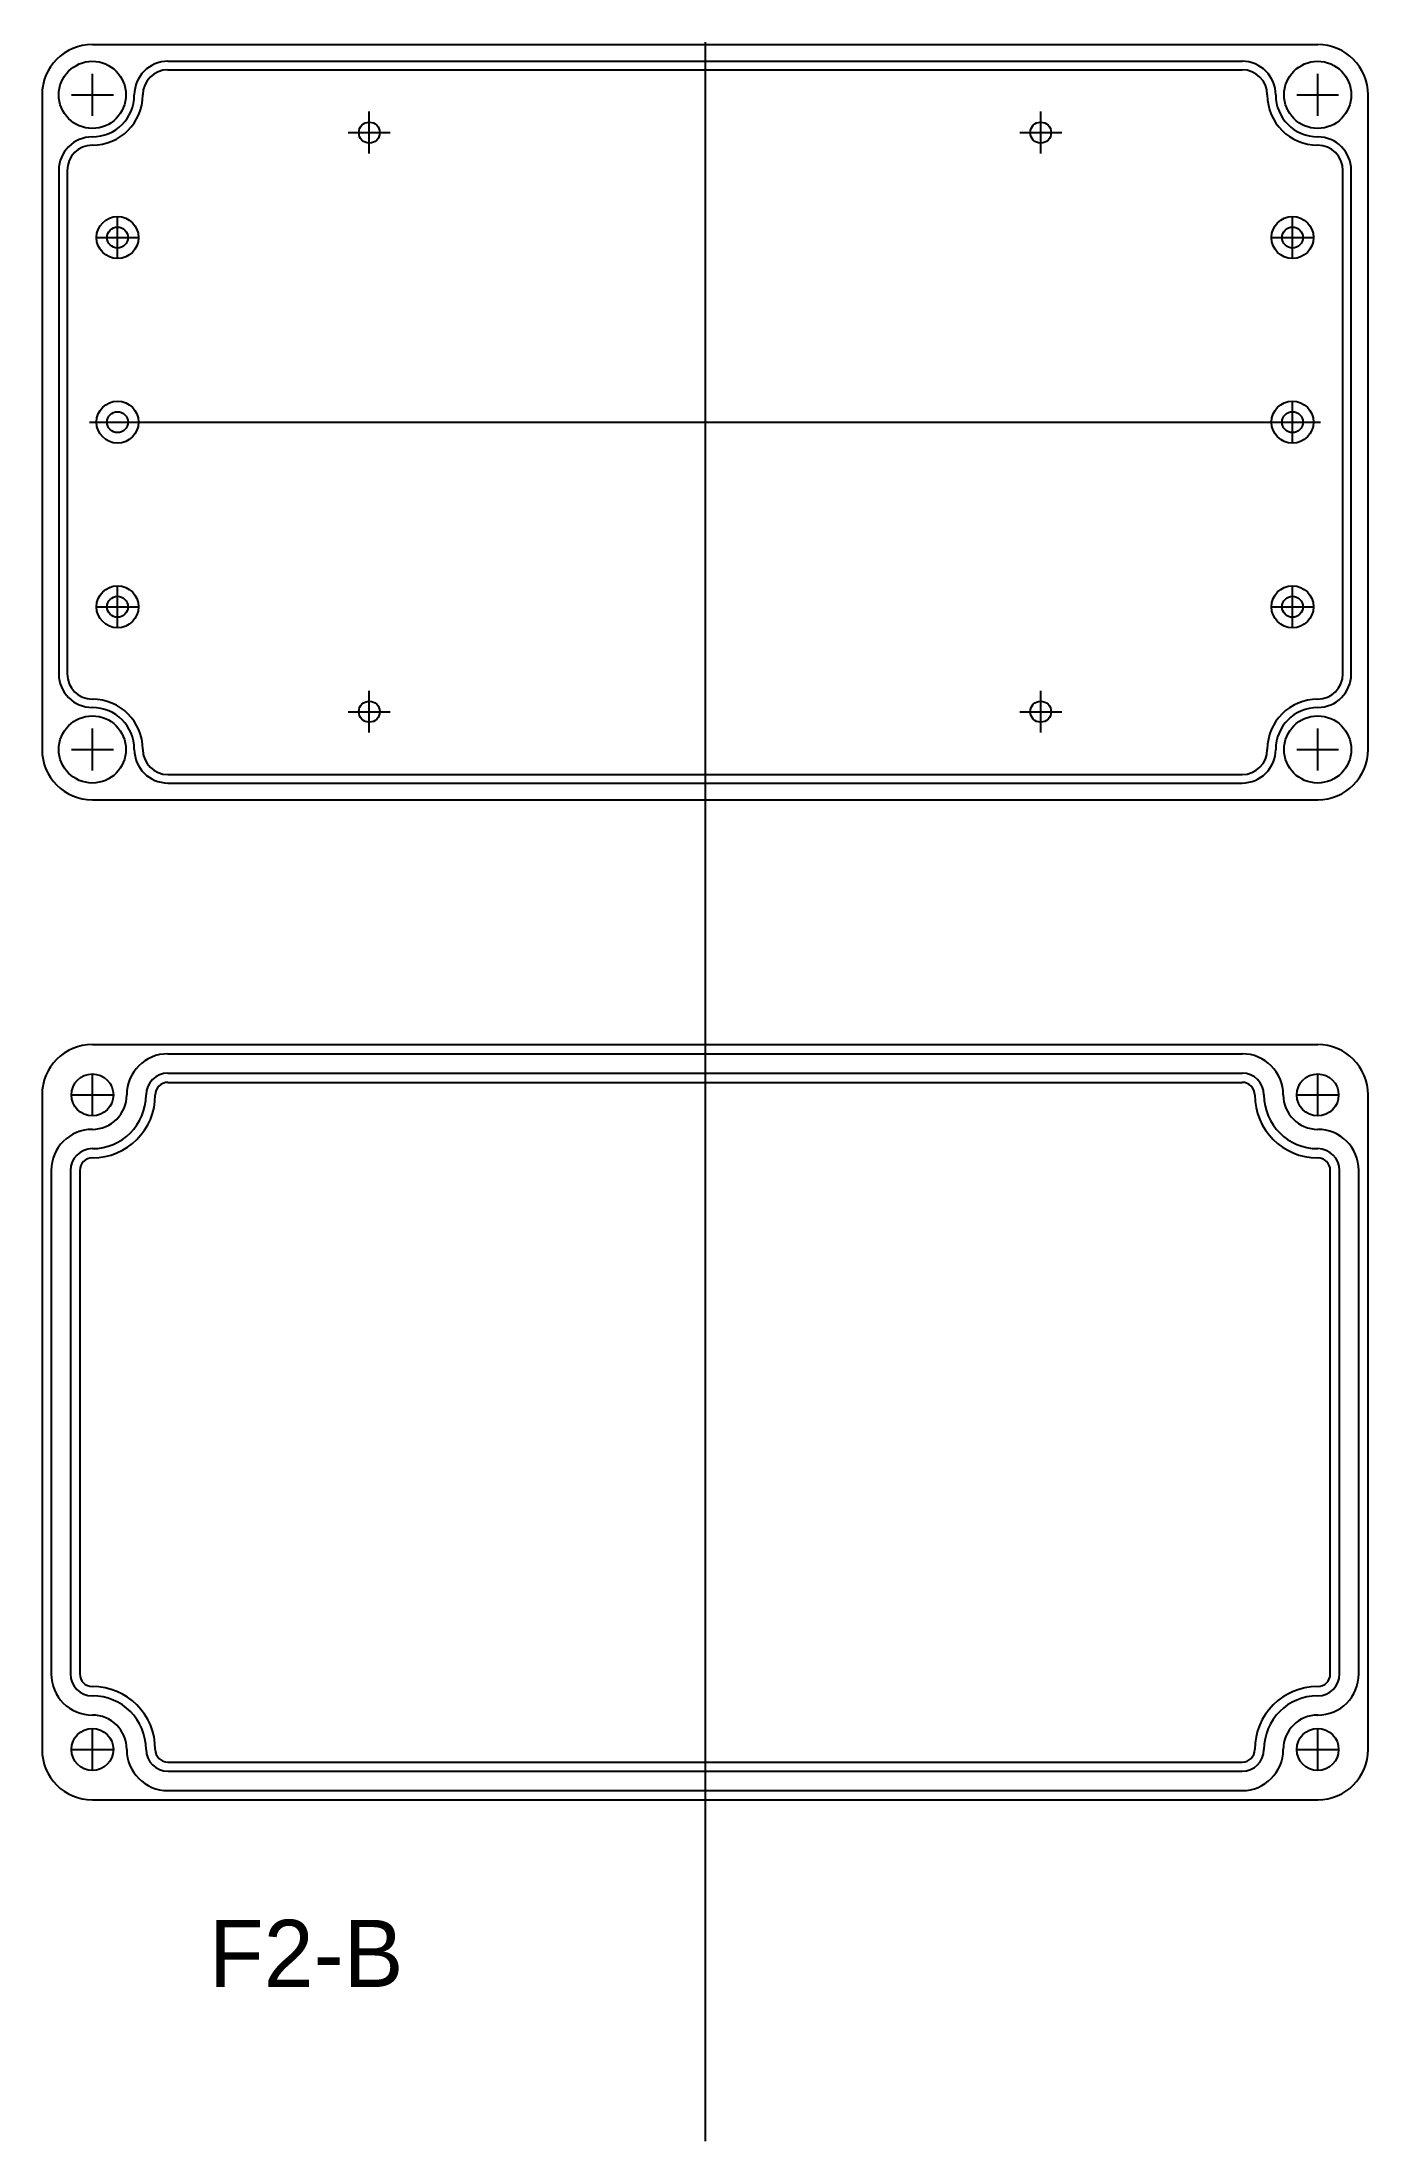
# Model space of a CAD drawing. Header units: millimetres. Extents: x 299 to 457, y -1108 to -858.
import ezdxf

# ---------------------------------------------------------------- set-up
doc = ezdxf.new("R2010")
doc.units = ezdxf.units.MM

msp = doc.modelspace()

# ---------------------------------------------------------------- linework, layer by layer
for p, q in [((304.87, -858.43), (450.87, -858.43)), ((313.87, -860.43), (441.87, -860.43)), ((377.87, -858.13), (377.87, -1108.26)), ((304.87, -866.93), (304.87, -861.93)), ((313.87, -861.43), (441.87, -861.43)), ((450.87, -866.93), (450.87, -861.93)), ((298.87, -864.43), (298.87, -942.43)), ((302.37, -864.43), (307.37, -864.43)), ((448.37, -864.43), (453.37, -864.43)), ((456.87, -942.43), (456.87, -864.43)), ((337.87, -871.43), (337.87, -866.43)), ((417.87, -871.43), (417.87, -866.43)), ((335.37, -868.93), (340.37, -868.93)), ((415.37, -868.93), (420.37, -868.93)), ((300.87, -873.43), (300.87, -933.43)), ((301.87, -873.43), (301.87, -933.43)), ((453.87, -933.43), (453.87, -873.43)), ((454.87, -933.43), (454.87, -873.43)), ((307.87, -883.93), (307.87, -878.93)), ((447.87, -883.93), (447.87, -878.93)), ((305.37, -881.43), (310.37, -881.43)), ((445.37, -881.43), (450.37, -881.43)), ((447.87, -905.93), (447.87, -900.93)), ((304.52, -903.43), (451.22, -903.43)), ((445.37, -903.43), (450.37, -903.43)), ((307.87, -927.93), (307.87, -922.93)), ((447.87, -927.93), (447.87, -922.93)), ((305.37, -925.43), (310.37, -925.43)), ((445.37, -925.43), (450.37, -925.43)), ((337.87, -940.43), (337.87, -935.43)), ((417.87, -940.43), (417.87, -935.43)), ((335.37, -937.93), (340.37, -937.93)), ((415.37, -937.93), (420.37, -937.93)), ((304.87, -944.93), (304.87, -939.93)), ((450.87, -944.93), (450.87, -939.93)), ((302.37, -942.43), (307.37, -942.43)), ((448.37, -942.43), (453.37, -942.43)), ((313.87, -945.43), (441.87, -945.43)), ((313.87, -946.43), (441.87, -946.43)), ((304.87, -948.43), (450.87, -948.43)), ((304.87, -977.6), (450.87, -977.6)), ((313.87, -978.7), (441.87, -978.7)), ((304.87, -986.1), (304.87, -981.1)), ((313.87, -981), (441.87, -981)), ((313.87, -982.1), (441.87, -982.1)), ((450.87, -986.1), (450.87, -981.1)), ((298.87, -983.6), (298.87, -1061.6)), ((302.37, -983.6), (307.37, -983.6)), ((448.37, -983.6), (453.37, -983.6)), ((456.87, -1061.6), (456.87, -983.6)), ((299.97, -992.6), (299.97, -1052.6)), ((302.27, -992.6), (302.27, -1052.6)), ((303.37, -992.6), (303.37, -1052.6)), ((452.37, -1052.6), (452.37, -992.6)), ((453.47, -1052.6), (453.47, -992.6)), ((455.77, -1052.6), (455.77, -992.6)), ((304.87, -1064.1), (304.87, -1059.1)), ((450.87, -1064.1), (450.87, -1059.1)), ((302.37, -1061.6), (307.37, -1061.6)), ((448.37, -1061.6), (453.37, -1061.6)), ((313.87, -1063.1), (441.87, -1063.1)), ((313.87, -1064.2), (441.87, -1064.2)), ((304.87, -1067.6), (450.87, -1067.6)), ((313.87, -1066.5), (441.87, -1066.5))]:
    msp.add_line(p, q)
for centre, radius in [((304.87, -864.43), 4), ((450.87, -864.43), 4), ((337.87, -868.93), 1.25), ((417.87, -868.93), 1.25), ((307.87, -881.43), 2.5), ((307.87, -881.43), 1.25), ((447.87, -881.43), 2.5), ((447.87, -881.43), 1.25), ((307.87, -903.43), 2.5), ((307.87, -903.43), 1.25), ((447.87, -903.43), 2.5), ((447.87, -903.43), 1.25), ((307.87, -925.43), 2.5), ((447.87, -925.43), 2.5), ((307.87, -925.43), 1.25), ((447.87, -925.43), 1.25), ((337.87, -937.93), 1.25), ((417.87, -937.93), 1.25), ((304.87, -942.43), 4), ((450.87, -942.43), 4), ((304.87, -983.6), 2.5), ((450.87, -983.6), 2.5), ((304.87, -1061.6), 2.5), ((450.87, -1061.6), 2.5)]:
    msp.add_circle(centre, radius)
for centre, radius, start, end in [((304.87, -864.43), 6, 90, 180), ((313.87, -864.43), 4, 90, 180), ((441.87, -864.43), 4, 0, 90), ((450.87, -864.43), 6, 0, 90), ((313.87, -864.43), 3, 90, 180), ((441.87, -864.43), 3, 0, 90), ((304.87, -864.43), 6, 270, 0), ((304.87, -864.43), 5, 270, 0), ((450.87, -864.43), 6, 180, 270), ((450.87, -864.43), 5, 180, 270), ((304.87, -873.43), 4, 90, 180), ((304.87, -873.43), 3, 90, 180), ((450.87, -873.43), 4, 0, 90), ((450.87, -873.43), 3, 0, 90), ((304.87, -933.43), 4, 180, 270), ((304.87, -933.43), 3, 180, 270), ((450.87, -933.43), 3, 270, 0), ((450.87, -933.43), 4, 270, 0), ((304.87, -942.43), 6, 0, 90), ((304.87, -942.43), 5, 0, 90), ((450.87, -942.43), 6, 90, 180), ((450.87, -942.43), 5, 90, 180), ((304.87, -942.43), 6, 180, 270), ((313.87, -942.43), 4, 180, 270), ((313.87, -942.43), 3, 180, 270), ((441.87, -942.43), 3, 270, 0), ((441.87, -942.43), 4, 270, 0), ((450.87, -942.43), 6, 270, 0), ((304.87, -983.6), 6, 90, 180), ((450.87, -983.6), 6, 0, 90), ((313.87, -983.6), 4.9, 90, 180), ((441.87, -983.6), 4.9, 0, 90), ((313.87, -983.6), 2.6, 90, 180), ((313.87, -983.6), 1.5, 90, 180), ((441.87, -983.6), 2.6, 0, 90), ((441.87, -983.6), 1.5, 0, 90), ((304.87, -983.6), 4.1, 270, 0), ((304.87, -983.6), 6.4, 270, 0), ((304.87, -983.6), 6.4, 270, 0), ((304.87, -983.6), 7.5, 270, 0), ((450.87, -983.6), 7.5, 180, 270), ((450.87, -983.6), 6.4, 180, 270), ((450.87, -983.6), 4.1, 180, 270), ((304.87, -992.6), 4.9, 90, 180), ((450.87, -992.6), 4.9, 0, 90), ((304.87, -992.6), 2.6, 90, 180), ((450.87, -992.6), 2.6, 0, 90), ((304.87, -992.6), 1.5, 90, 180), ((450.87, -992.6), 1.5, 0, 90), ((304.87, -1052.6), 4.9, 180, 270), ((304.87, -1052.6), 2.6, 180, 270), ((304.87, -1052.6), 1.5, 180, 270), ((450.87, -1052.6), 4.9, 270, 0), ((450.87, -1052.6), 2.6, 270, 0), ((450.87, -1052.6), 1.5, 270, 0), ((304.87, -1061.6), 7.5, 0, 90), ((304.87, -1061.6), 6.4, 0, 90), ((450.87, -1061.6), 7.5, 90, 180), ((450.87, -1061.6), 6.4, 90, 180), ((304.87, -1061.6), 4.1, 0, 90), ((450.87, -1061.6), 4.1, 90, 180), ((304.87, -1061.6), 6, 180, 270), ((313.87, -1061.6), 4.9, 180, 270), ((313.87, -1061.6), 2.6, 180, 270), ((313.87, -1061.6), 1.5, 180, 270), ((441.87, -1061.6), 4.9, 270, 0), ((441.87, -1061.6), 2.6, 270, 0), ((441.87, -1061.6), 1.5, 270, 0), ((450.87, -1061.6), 6, 270, 0)]:
    msp.add_arc(centre, radius, start, end)

# ---------------------------------------------------------------- texts
at = {"insert": (318.75, -1081.9), "char_height": 8, "width": 50.9846, "attachment_point": 1}
msp.add_mtext('F2-B', dxfattribs=at)

doc.saveas('drawing.dxf')
